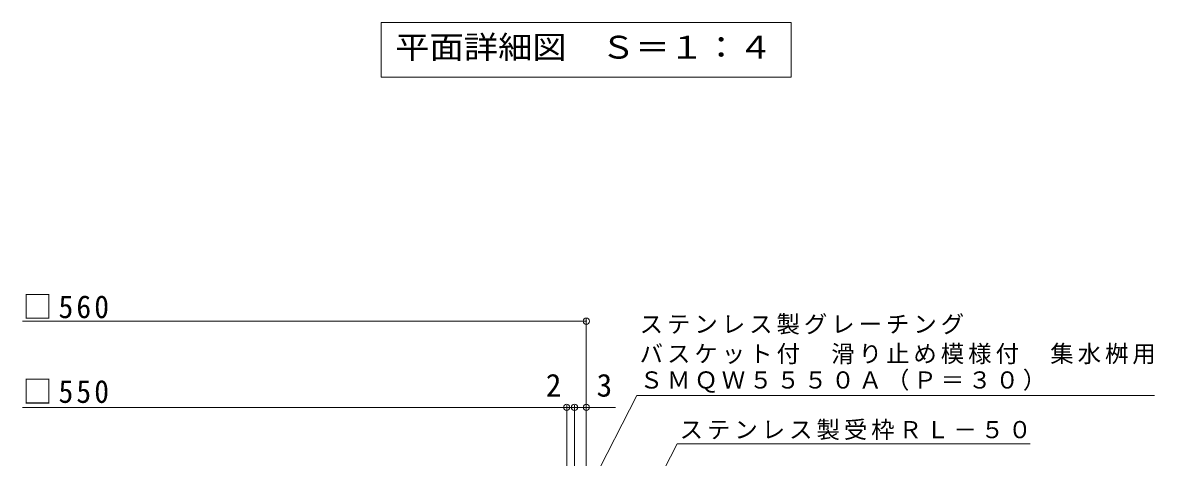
# Model space of a CAD drawing. Units: millimetres at full size, sheet at 1:4, with parts at other scales. Extents: x -912 to 1076, y -781 to 765.
# Drawn here: x -784 to -203, y -249 to -26 of the extents above; entities that cross this region are included whole.
import ezdxf
from ezdxf.enums import TextEntityAlignment as Align

# ---------------------------------------------------------------- set-up
doc = ezdxf.new("R2010")
doc.units = ezdxf.units.MM
doc.header["$LTSCALE"] = 4
doc.header["$PDMODE"] = 32
doc.header["$PDSIZE"] = 3.2
for name, color, linetype, lineweight in [('A-5_文字', 7, 'Continuous', 9), ('D-4_その他', 7, 'Continuous', 9), ('D-5_文字', 7, 'Continuous', 9)]:
    doc.layers.add(name, color=color, linetype=linetype, lineweight=lineweight)
doc.styles.add('ＭＳ ゴシック', font='')
doc.styles.get('ＭＳ ゴシック').set_extended_font_data('MS Gothic')

msp = doc.modelspace()

# ---------------------------------------------------------------- linework, layer by layer
at = {"layer": 'A-5_文字'}
for p, q in [((-599.913, -26.015), (-389.513, -26.015)), ((-599.913, -26.015), (-599.913, -54.015)), ((-389.513, -26.015), (-389.513, -54.015)), ((-599.913, -54.015), (-389.513, -54.015))]:
    msp.add_line(p, q, dxfattribs=at)
at = {"layer": 'D-4_その他'}
for p, q in [((-783.78, -179.291), (-494.713, -179.291)), ((-494.713, -309.256), (-494.713, -178.091)), ((-783.78, -223.569), (-504.712, -223.569)), ((-504.712, -309.256), (-504.712, -222.369)), ((-504.712, -223.569), (-502.712, -223.569)), ((-502.712, -223.569), (-479.648, -223.569)), ((-500.712, -309.256), (-500.712, -222.369))]:
    msp.add_line(p, q, dxfattribs=at)
for p in [(-494.713, -179.291), (-504.712, -223.569), (-500.712, -223.569), (-494.713, -223.569)]:
    msp.add_point(p, dxfattribs=at)
at = {"layer": 'D-5_文字'}
for p, q in [((-468.69, -217.505), (-518.85, -315.238)), ((-468.69, -217.505), (-203.31, -217.505)), ((-448.051, -242.267), (-494.713, -333.184)), ((-448.051, -242.267), (-266.947, -242.267))]:
    msp.add_line(p, q, dxfattribs=at)

# ---------------------------------------------------------------- texts
at = {"layer": 'A-5_文字', "color": 2, "style": 'ＭＳ ゴシック', "width": 1.1}
msp.add_text('平面詳細図\u3000Ｓ＝１：４', height=11.73, dxfattribs=at).set_placement((-592.713, -48.015), align=Align.BOTTOM_LEFT)
at = {"layer": 'D-4_その他', "color": 2, "style": 'ＭＳ ゴシック'}
for s, p in [('2', (-515.449, -221.569)), ('3', (-489.392, -221.569))]:
    msp.add_text(s, height=11.73, dxfattribs=at).set_placement(p, align=Align.BOTTOM_LEFT)
at = {"layer": 'D-4_その他', "color": 2, "char_height": 11.73, "attachment_point": 7, "style": 'ＭＳ ゴシック'}
for s, insert in [('\\T1.21;\\W0.95;□560', (-783.78, -178.068)), ('\\T1.21;\\W0.95;□550', (-783.78, -221.569))]:
    msp.add_mtext(s, dxfattribs=dict(at, insert=insert))
at = {"layer": 'D-4_その他', "char_height": 8.798, "attachment_point": 7, "style": 'ＭＳ ゴシック'}
for s, insert in [('\\T1.17;ステンレス製グレーチング', (-467.31, -186.195)), ('\\T1.17;バスケット付\u3000滑り止め模様付\u3000集水桝用', (-467.31, -201.441)), ('\\T1.17;ＳＭＱＷ５５５０Ａ（Ｐ＝３０）', (-467.31, -216.097))]:
    msp.add_mtext(s, dxfattribs=dict(at, insert=insert))
at = {"layer": 'D-5_文字', "insert": (-446.805, -240.363), "char_height": 8.798, "attachment_point": 7, "style": 'ＭＳ ゴシック'}
msp.add_mtext('\\T1.17;ステンレス製受枠ＲＬ－５０', dxfattribs=at)

doc.saveas('drawing.dxf')
